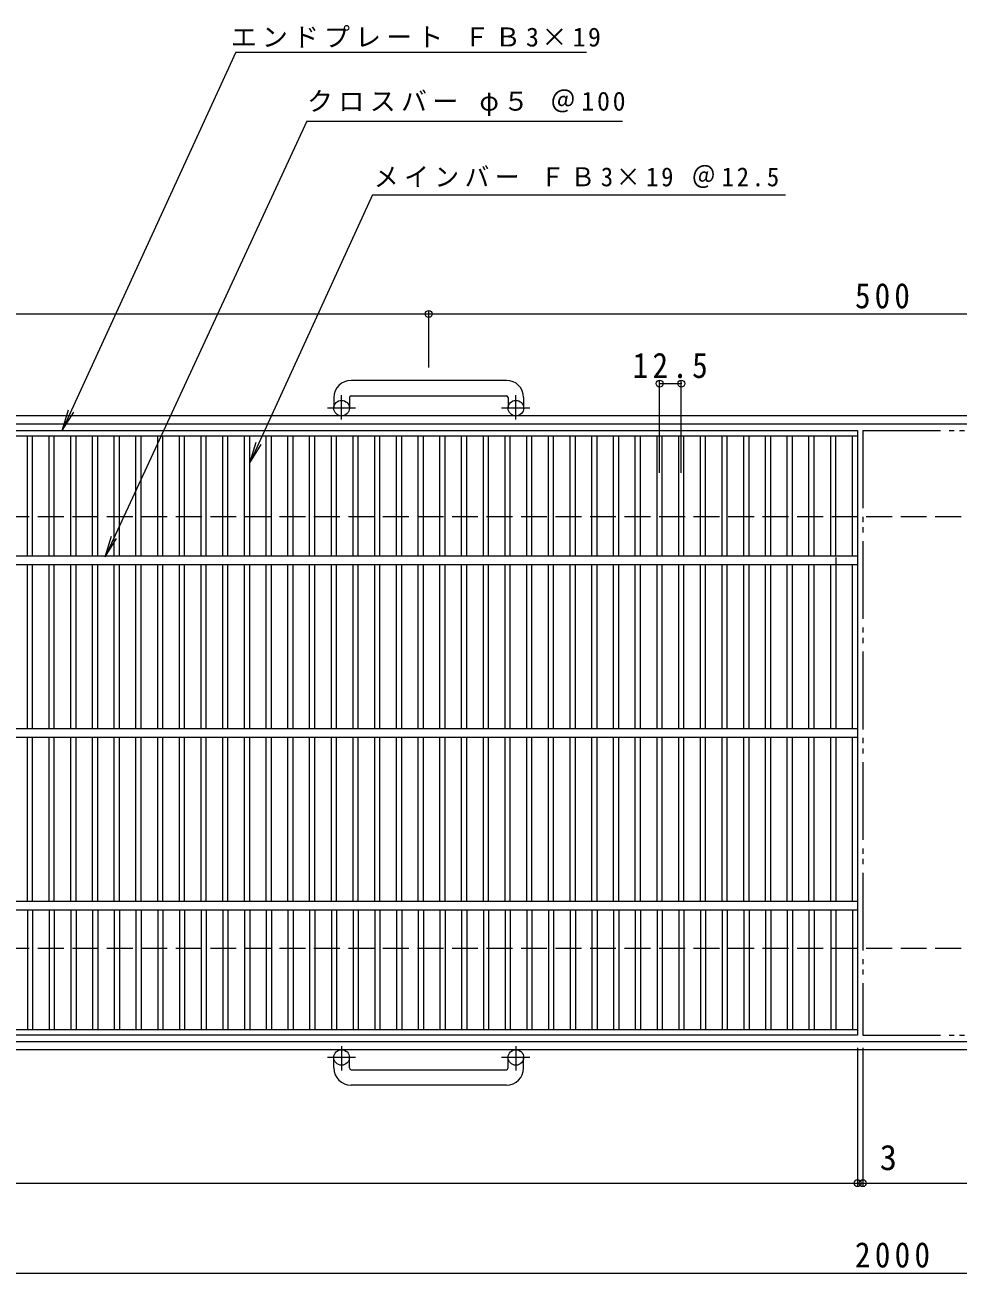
# Model space of a CAD drawing. Units: millimetres, scale not verified. Extents: x -860 to 861, y -687 to 557.
# Drawn here: x -290 to 250, y -165 to 557 of the extents above; entities that cross this region are included whole.
import ezdxf
from ezdxf.enums import TextEntityAlignment as Align

# ---------------------------------------------------------------- set-up
doc = ezdxf.new("R2010")
doc.units = ezdxf.units.MM
doc.header["$LTSCALE"] = 5
doc.header["$PDMODE"] = 32
doc.header["$PDSIZE"] = 4
for name, pattern in [('CHAIN1', [8, 5, -1, 1, -1]), ('DASHED3', [4, 3, -1]), ('DOUBLE_CHAIN2', [12.8, 9, -1, 0.6, -0.6, 0.6, -1])]:
    doc.linetypes.add(name, pattern=pattern)
for name, color, linetype, lineweight in [('A-1_ピット', 2, 'Continuous', 9), ('A-2_蓋', 3, 'Continuous', 9), ('A-4_寸法', 7, 'Continuous', 9), ('A-5_仕様文', 7, 'Continuous', 9)]:
    doc.layers.add(name, color=color, linetype=linetype, lineweight=lineweight)
doc.styles.add('ＭＳ ゴシック', font='')
doc.styles.get('ＭＳ ゴシック').set_extended_font_data('MS Gothic')

msp = doc.modelspace()

# ---------------------------------------------------------------- linework, layer by layer
at = {"layer": 'A-1_ピット'}
for p, q in [((-11.473, 351.464), (-101.473, 351.464)), ((-111.473, 341.464), (-111.473, 335.365)), ((-102.473, 341.464), (-102.473, 335.365)), ((-101.473, 342.464), (-11.473, 342.464)), ((-10.473, 341.464), (-10.473, 335.365)), ((-1.473, 341.464), (-1.473, 335.365)), ((292.027, 330.864), (-806.473, 330.864)), ((-806.473, 326.365), (292.027, 326.365)), ((292.027, -31.635), (-806.473, -31.635)), ((292.027, -36.135), (-806.473, -36.135)), ((-111.473, -46.735), (-111.473, -40.635)), ((-102.473, -46.735), (-102.473, -40.635)), ((-10.473, -46.735), (-10.473, -40.635)), ((-1.473, -46.735), (-1.473, -40.635)), ((-101.473, -47.735), (-11.473, -47.735)), ((-11.473, -56.735), (-101.473, -56.735))]:
    msp.add_line(p, q, dxfattribs=at)
at = {"layer": 'A-1_ピット', "linetype": 'CHAIN1'}
for p, q in [((-106.973, 328.757), (-106.973, 342.855)), ((-5.973, 328.757), (-5.973, 342.855)), ((-98.811, 335.365), (-115.218, 335.365)), ((2.19, 335.365), (-14.217, 335.365)), ((-106.973, -34.028), (-106.973, -48.125)), ((-5.973, -34.028), (-5.973, -48.125)), ((-98.811, -40.635), (-115.218, -40.635)), ((2.19, -40.635), (-14.217, -40.635))]:
    msp.add_line(p, q, dxfattribs=at)
at = {"layer": 'A-1_ピット', "linetype": 'DASHED3'}
for p, q in [((292.027, 272.365), (-806.473, 272.365)), ((292.027, 22.364), (-806.473, 22.364))]:
    msp.add_line(p, q, dxfattribs=at)
at = {"layer": 'A-1_ピット'}
for centre in [(-106.973, 335.365), (-5.974, 335.365), (-106.973, -40.635), (-5.974, -40.635)]:
    msp.add_circle(centre, 4.5, dxfattribs=at)
for centre, radius, start, end in [((-101.473, 341.464), 10, 90, 180), ((-11.473, 341.464), 10, 0, 90), ((-101.473, 341.464), 1, 90, 180), ((-11.473, 341.464), 1, 0, 90), ((-101.473, -46.735), 10, 180, 270), ((-101.473, -46.735), 1, 180, 270), ((-11.473, -46.735), 10, 270, 0), ((-11.473, -46.735), 1, 270, 0)]:
    msp.add_arc(centre, radius, start, end, dxfattribs=at)
at = {"layer": 'A-2_蓋'}
for p, q in [((-804.973, 322.365), (192.027, 322.365)), ((-804.973, 319.365), (192.027, 319.365)), ((-289.013, 249.864), (-289.013, 319.364)), ((-286.012, 249.864), (-286.012, 319.364)), ((-276.433, 249.864), (-276.433, 319.364)), ((-273.432, 249.864), (-273.432, 319.364)), ((-263.853, 249.864), (-263.853, 319.364)), ((-260.852, 249.864), (-260.852, 319.364)), ((-251.273, 249.864), (-251.273, 319.364)), ((-248.272, 249.864), (-248.272, 319.364)), ((-238.693, 249.864), (-238.693, 319.364)), ((-235.692, 249.864), (-235.692, 319.364)), ((-226.112, 249.864), (-226.112, 319.364)), ((-223.112, 249.864), (-223.112, 319.364)), ((-213.532, 249.864), (-213.532, 319.364)), ((-210.532, 249.864), (-210.532, 319.364)), ((-200.952, 249.864), (-200.952, 319.364)), ((-197.952, 249.864), (-197.952, 319.364)), ((-188.372, 249.864), (-188.372, 319.364)), ((-185.373, 249.864), (-185.373, 319.364)), ((-175.792, 249.864), (-175.792, 319.364)), ((-172.793, 249.864), (-172.793, 319.364)), ((-163.212, 249.864), (-163.212, 319.364)), ((-160.213, 249.864), (-160.213, 319.364)), ((-150.632, 249.864), (-150.632, 319.364)), ((-147.633, 249.864), (-147.633, 319.364)), ((-138.052, 249.864), (-138.052, 319.364)), ((-135.053, 249.864), (-135.053, 319.364)), ((-125.472, 249.864), (-125.472, 319.364)), ((-122.472, 249.864), (-122.472, 319.364)), ((-112.892, 249.864), (-112.892, 319.364)), ((-109.892, 249.864), (-109.892, 319.364)), ((-100.312, 249.864), (-100.312, 319.364)), ((-97.312, 249.864), (-97.312, 319.364)), ((-87.733, 249.864), (-87.733, 319.364)), ((-84.732, 249.864), (-84.732, 319.364)), ((-75.153, 249.864), (-75.153, 319.364)), ((-72.152, 249.864), (-72.152, 319.364)), ((-62.573, 249.864), (-62.573, 319.364)), ((-59.572, 249.864), (-59.572, 319.364)), ((-49.993, 249.864), (-49.993, 319.364)), ((-46.992, 249.864), (-46.992, 319.364)), ((-37.413, 249.864), (-37.413, 319.364)), ((-34.412, 249.864), (-34.412, 319.364)), ((-24.833, 249.864), (-24.833, 319.364)), ((-21.832, 249.864), (-21.832, 319.364)), ((-12.252, 249.864), (-12.252, 319.364)), ((-9.252, 249.864), (-9.252, 319.364)), ((0.328, 249.864), (0.328, 319.364)), ((3.328, 249.864), (3.328, 319.364)), ((12.908, 249.864), (12.908, 319.364)), ((15.908, 249.864), (15.908, 319.364)), ((25.488, 249.864), (25.488, 319.364)), ((28.487, 249.864), (28.487, 319.364)), ((38.068, 249.864), (38.068, 319.364)), ((41.068, 249.864), (41.068, 319.364)), ((50.648, 249.864), (50.648, 319.364)), ((53.647, 249.864), (53.647, 319.364)), ((63.228, 249.864), (63.228, 319.364)), ((66.228, 249.864), (66.228, 319.364)), ((75.808, 249.864), (75.808, 319.364)), ((78.807, 249.864), (78.807, 319.364)), ((88.388, 249.864), (88.388, 319.364)), ((91.387, 249.864), (91.387, 319.364)), ((100.968, 249.864), (100.968, 319.364)), ((103.967, 249.864), (103.967, 319.364)), ((113.548, 249.864), (113.548, 319.364)), ((116.548, 249.864), (116.548, 319.364)), ((126.128, 249.864), (126.128, 319.364)), ((129.128, 249.864), (129.128, 319.364)), ((138.708, 249.864), (138.708, 319.364)), ((141.708, 249.864), (141.708, 319.364)), ((151.288, 249.864), (151.288, 319.364)), ((154.288, 249.864), (154.288, 319.364)), ((163.868, 249.864), (163.868, 319.364)), ((166.868, 249.864), (166.868, 319.364)), ((176.448, 249.864), (176.448, 319.364)), ((179.448, 249.864), (179.448, 319.364)), ((189.028, 249.864), (189.028, 319.364)), ((192.027, 322.365), (192.027, -27.635)), ((-804.973, 249.864), (192.027, 249.864)), ((179.448, 248.853), (179.448, 149.865)), ((-804.973, 244.864), (192.027, 244.864)), ((-289.013, 149.865), (-289.013, 244.864)), ((-286.012, 149.865), (-286.012, 244.864)), ((-276.433, 149.865), (-276.433, 244.864)), ((-273.432, 149.865), (-273.432, 244.864)), ((-263.853, 149.865), (-263.853, 244.864)), ((-260.852, 149.865), (-260.852, 244.864)), ((-251.273, 149.865), (-251.273, 244.864)), ((-248.272, 149.865), (-248.272, 244.864)), ((-238.693, 149.865), (-238.693, 244.864)), ((-235.692, 149.865), (-235.692, 244.864)), ((-226.112, 149.865), (-226.112, 244.864)), ((-223.112, 149.865), (-223.112, 244.864)), ((-213.532, 149.865), (-213.532, 244.864)), ((-210.532, 149.865), (-210.532, 244.864)), ((-200.952, 149.865), (-200.952, 244.864)), ((-197.952, 149.865), (-197.952, 244.864)), ((-188.372, 149.865), (-188.372, 244.864)), ((-185.373, 149.865), (-185.373, 244.864)), ((-175.792, 149.865), (-175.792, 244.864)), ((-172.793, 149.865), (-172.793, 244.864)), ((-163.212, 149.865), (-163.212, 244.864)), ((-160.213, 149.865), (-160.213, 244.864)), ((-150.632, 149.865), (-150.632, 244.864)), ((-147.633, 149.865), (-147.633, 244.864)), ((-138.052, 149.865), (-138.052, 244.864)), ((-135.053, 149.865), (-135.053, 244.864)), ((-125.472, 149.865), (-125.472, 244.864)), ((-122.472, 149.865), (-122.472, 244.864)), ((-112.892, 149.865), (-112.892, 244.864)), ((-109.892, 149.865), (-109.892, 244.864)), ((-100.312, 149.865), (-100.312, 244.864)), ((-97.312, 149.865), (-97.312, 244.864)), ((-87.733, 149.865), (-87.733, 244.864)), ((-84.732, 149.865), (-84.732, 244.864)), ((-75.153, 149.865), (-75.153, 244.864)), ((-72.152, 149.865), (-72.152, 244.864)), ((-62.573, 149.865), (-62.573, 244.864)), ((-59.572, 149.865), (-59.572, 244.864)), ((-49.993, 149.865), (-49.993, 244.864)), ((-46.992, 149.865), (-46.992, 244.864)), ((-37.413, 149.865), (-37.413, 244.864)), ((-34.412, 149.865), (-34.412, 244.864)), ((-24.833, 149.865), (-24.833, 244.864)), ((-21.832, 149.865), (-21.832, 244.864)), ((-12.252, 149.865), (-12.252, 244.864)), ((-9.252, 149.865), (-9.252, 244.864)), ((0.328, 149.865), (0.328, 244.864)), ((3.328, 149.865), (3.328, 244.864)), ((12.908, 149.865), (12.908, 244.864)), ((15.908, 149.865), (15.908, 244.864)), ((25.488, 149.865), (25.488, 244.864)), ((28.487, 149.865), (28.487, 244.864)), ((38.068, 149.865), (38.068, 244.864)), ((41.068, 149.865), (41.068, 244.864)), ((50.648, 149.865), (50.648, 244.864)), ((53.647, 149.865), (53.647, 244.864)), ((63.228, 149.865), (63.228, 244.864)), ((66.228, 149.865), (66.228, 244.864)), ((75.808, 149.865), (75.808, 244.864)), ((78.807, 149.865), (78.807, 244.864)), ((88.388, 149.865), (88.388, 244.864)), ((91.387, 149.865), (91.387, 244.864)), ((100.968, 149.865), (100.968, 244.864)), ((103.967, 149.865), (103.967, 244.864)), ((113.548, 149.865), (113.548, 244.864)), ((116.548, 149.865), (116.548, 244.864)), ((126.128, 149.865), (126.128, 244.864)), ((129.128, 149.865), (129.128, 244.864)), ((138.708, 149.865), (138.708, 244.864)), ((141.708, 149.865), (141.708, 244.864)), ((151.288, 149.865), (151.288, 244.864)), ((154.288, 149.865), (154.288, 244.864)), ((163.868, 149.865), (163.868, 244.864)), ((166.868, 149.865), (166.868, 244.864)), ((176.448, 149.865), (176.448, 244.864)), ((189.028, 149.865), (189.028, 244.864)), ((-804.973, 149.865), (192.027, 149.865)), ((-804.973, 144.865), (192.027, 144.865)), ((-289.013, 49.865), (-289.013, 144.865)), ((-286.012, 49.865), (-286.012, 144.865)), ((-276.433, 49.865), (-276.433, 144.865)), ((-273.432, 49.865), (-273.432, 144.865)), ((-263.853, 49.865), (-263.853, 144.865)), ((-260.852, 49.865), (-260.852, 144.865)), ((-251.273, 49.865), (-251.273, 144.865)), ((-248.272, 49.865), (-248.272, 144.865)), ((-238.693, 49.865), (-238.693, 144.865)), ((-235.692, 49.865), (-235.692, 144.865)), ((-226.112, 49.865), (-226.112, 144.865)), ((-223.112, 49.865), (-223.112, 144.865)), ((-213.532, 49.865), (-213.532, 144.865)), ((-210.532, 49.865), (-210.532, 144.865)), ((-200.952, 49.865), (-200.952, 144.865)), ((-197.952, 49.865), (-197.952, 144.865)), ((-188.372, 49.865), (-188.372, 144.865)), ((-185.373, 49.865), (-185.373, 144.865)), ((-175.792, 49.865), (-175.792, 144.865)), ((-172.793, 49.865), (-172.793, 144.865)), ((-163.212, 49.865), (-163.212, 144.865)), ((-160.213, 49.865), (-160.213, 144.865)), ((-150.632, 49.865), (-150.632, 144.865)), ((-147.633, 49.865), (-147.633, 144.865)), ((-138.052, 49.865), (-138.052, 144.865)), ((-135.053, 49.865), (-135.053, 144.865)), ((-125.472, 49.865), (-125.472, 144.865)), ((-122.472, 49.865), (-122.472, 144.865)), ((-112.892, 49.865), (-112.892, 144.865)), ((-109.892, 49.865), (-109.892, 144.865)), ((-100.312, 49.865), (-100.312, 144.865)), ((-97.312, 49.865), (-97.312, 144.865)), ((-87.733, 49.865), (-87.733, 144.865)), ((-84.732, 49.865), (-84.732, 144.865)), ((-75.153, 49.865), (-75.153, 144.865)), ((-72.152, 49.865), (-72.152, 144.865)), ((-62.573, 49.865), (-62.573, 144.865)), ((-59.572, 49.865), (-59.572, 144.865)), ((-49.993, 49.865), (-49.993, 144.865)), ((-46.992, 49.865), (-46.992, 144.865)), ((-37.413, 49.865), (-37.413, 144.865)), ((-34.412, 49.865), (-34.412, 144.865)), ((-24.833, 49.865), (-24.833, 144.865)), ((-21.832, 49.865), (-21.832, 144.865)), ((-12.252, 49.865), (-12.252, 144.865)), ((-9.252, 49.865), (-9.252, 144.865)), ((0.328, 49.865), (0.328, 144.865)), ((3.328, 49.865), (3.328, 144.865)), ((12.908, 49.865), (12.908, 144.865)), ((15.908, 49.865), (15.908, 144.865)), ((25.488, 49.865), (25.488, 144.865)), ((28.487, 49.865), (28.487, 144.865)), ((38.068, 49.865), (38.068, 144.865)), ((41.068, 49.865), (41.068, 144.865)), ((50.648, 49.865), (50.648, 144.865)), ((53.647, 49.865), (53.647, 144.865)), ((63.228, 49.865), (63.228, 144.865)), ((66.228, 49.865), (66.228, 144.865)), ((75.808, 49.865), (75.808, 144.865)), ((78.807, 49.865), (78.807, 144.865)), ((88.388, 49.865), (88.388, 144.865)), ((91.387, 49.865), (91.387, 144.865)), ((100.968, 49.865), (100.968, 144.865)), ((103.967, 49.865), (103.967, 144.865)), ((113.548, 49.865), (113.548, 144.865)), ((116.548, 49.865), (116.548, 144.865)), ((126.128, 49.865), (126.128, 144.865)), ((129.128, 49.865), (129.128, 144.865)), ((138.708, 49.865), (138.708, 144.865)), ((141.708, 49.865), (141.708, 144.865)), ((151.288, 49.865), (151.288, 144.865)), ((154.288, 49.865), (154.288, 144.865)), ((163.868, 49.865), (163.868, 144.865)), ((166.868, 49.865), (166.868, 144.865)), ((176.448, 49.865), (176.448, 144.865)), ((179.448, 144.865), (179.448, 49.865)), ((189.028, 49.865), (189.028, 144.865)), ((-804.973, 49.865), (192.027, 49.865)), ((-804.973, 44.865), (192.027, 44.865)), ((-289.013, 44.865), (-289.013, -24.635)), ((-286.012, 44.865), (-286.012, -24.635)), ((-276.433, 44.865), (-276.433, -24.635)), ((-273.432, 44.865), (-273.432, -24.635)), ((-263.853, 44.865), (-263.853, -24.635)), ((-260.852, 44.865), (-260.852, -24.635)), ((-251.273, 44.865), (-251.273, -24.635)), ((-248.272, 44.865), (-248.272, -24.635)), ((-238.693, 44.865), (-238.693, -24.635)), ((-235.692, 44.865), (-235.692, -24.635)), ((-226.112, 44.865), (-226.112, -24.635)), ((-223.112, 44.865), (-223.112, -24.635)), ((-213.532, 44.865), (-213.532, -24.635)), ((-210.532, 44.865), (-210.532, -24.635)), ((-200.952, 44.865), (-200.952, -24.635)), ((-197.952, 44.865), (-197.952, -24.635)), ((-188.372, 44.865), (-188.372, -24.635)), ((-185.373, 44.865), (-185.373, -24.635)), ((-175.792, 44.865), (-175.792, -24.635)), ((-172.793, 44.865), (-172.793, -24.635)), ((-163.212, 44.865), (-163.212, -24.635)), ((-160.213, 44.865), (-160.213, -24.635)), ((-150.632, 44.865), (-150.632, -24.635)), ((-147.633, 44.865), (-147.633, -24.635)), ((-138.052, 44.865), (-138.052, -24.635)), ((-135.053, 44.865), (-135.053, -24.635)), ((-125.472, 44.865), (-125.472, -24.635)), ((-122.472, 44.865), (-122.472, -24.635)), ((-112.892, 44.865), (-112.892, -24.635)), ((-109.892, 44.865), (-109.892, -24.635)), ((-100.312, 44.865), (-100.312, -24.635)), ((-97.312, 44.865), (-97.312, -24.635)), ((-87.733, 44.865), (-87.733, -24.635)), ((-84.732, 44.865), (-84.732, -24.635)), ((-75.153, 44.865), (-75.153, -24.635)), ((-72.152, 44.865), (-72.152, -24.635)), ((-62.573, 44.865), (-62.573, -24.635)), ((-59.572, 44.865), (-59.572, -24.635)), ((-49.993, 44.865), (-49.993, -24.635)), ((-46.992, 44.865), (-46.992, -24.635)), ((-37.413, 44.865), (-37.413, -24.635)), ((-34.412, 44.865), (-34.412, -24.635)), ((-24.833, 44.865), (-24.833, -24.635)), ((-21.832, 44.865), (-21.832, -24.635)), ((-12.252, 44.865), (-12.252, -24.635)), ((-9.252, 44.865), (-9.252, -24.635)), ((0.328, 44.865), (0.328, -24.635)), ((3.328, 44.865), (3.328, -24.635)), ((12.908, 44.865), (12.908, -24.635)), ((15.908, 44.865), (15.908, -24.635)), ((25.488, 44.865), (25.488, -24.635)), ((28.487, 44.865), (28.487, -24.635)), ((38.068, 44.865), (38.068, -24.635)), ((41.068, 44.865), (41.068, -24.635)), ((50.648, 44.865), (50.648, -24.635)), ((53.647, 44.865), (53.647, -24.635)), ((63.228, 44.865), (63.228, -24.635)), ((66.228, 44.865), (66.228, -24.635)), ((75.808, 44.865), (75.808, -24.635)), ((78.807, 44.865), (78.807, -24.635)), ((88.388, 44.865), (88.388, -24.635)), ((91.387, 44.865), (91.387, -24.635)), ((100.968, 44.865), (100.968, -24.635)), ((103.967, 44.865), (103.967, -24.635)), ((113.548, 44.865), (113.548, -24.635)), ((116.548, 44.865), (116.548, -24.635)), ((126.128, 44.865), (126.128, -24.635)), ((129.128, 44.865), (129.128, -24.635)), ((138.708, 44.865), (138.708, -24.635)), ((141.708, 44.865), (141.708, -24.635)), ((151.288, 44.865), (151.288, -24.635)), ((154.288, 44.865), (154.288, -24.635)), ((163.868, 44.865), (163.868, -24.635)), ((166.868, 44.865), (166.868, -24.635)), ((176.448, 44.865), (176.448, -24.635)), ((179.448, 44.865), (179.448, -24.635)), ((189.028, 44.865), (189.028, -24.635)), ((192.027, -24.635), (-804.973, -24.635)), ((192.027, -27.635), (-804.973, -27.635))]:
    msp.add_line(p, q, dxfattribs=at)
at = {"layer": 'A-2_蓋', "linetype": 'DOUBLE_CHAIN2'}
for p, q in [((195.027, 322.365), (195.027, -27.635)), ((195.027, 322.365), (292.027, 322.365)), ((195.027, -27.635), (292.027, -27.635))]:
    msp.add_line(p, q, dxfattribs=at)
at = {"layer": 'A-4_寸法'}
for p, q in [((-168.205, 541.512), (34.968, 541.512)), ((-127.025, 501.512), (55.888, 501.512)), ((-88.996, 458.851), (150.18, 458.851)), ((-56.473, 358.964), (-56.473, 391.432)), ((-806.473, 389.932), (292.027, 389.932)), ((77.308, 297.916), (77.308, 351.084)), ((77.308, 349.584), (89.888, 349.584)), ((89.888, 297.916), (89.888, 351.084)), ((-268.819, 322.365), (-265.131, 334.308)), ((-268.819, 322.365), (-262.165, 332.947)), ((-160.213, 303.734), (-156.524, 315.678)), ((-160.213, 303.734), (-153.559, 314.316)), ((-244.043, 249.314), (-240.307, 261.242)), ((-244.043, 249.314), (-237.347, 259.869)), ((192.027, -35.135), (192.027, -114.934)), ((195.027, -35.135), (195.027, -114.934)), ((-860.148, -113.434), (292.027, -113.434)), ((-806.473, -165.473), (292.027, -165.473))]:
    msp.add_line(p, q, dxfattribs=at)
for p in [(-56.473, 389.932), (77.308, 349.584), (89.888, 349.584), (192.027, -113.434), (195.027, -113.434)]:
    msp.add_point(p, dxfattribs=at)
at = {"layer": 'A-5_仕様文'}
for p, q in [((-168.205, 541.512), (-268.819, 322.365)), ((-127.025, 501.512), (-244.043, 249.314)), ((-88.996, 458.851), (-160.213, 303.734))]:
    msp.add_line(p, q, dxfattribs=at)

# ---------------------------------------------------------------- texts
at = {"layer": 'A-4_寸法', "color": 2, "style": 'ＭＳ ゴシック'}
msp.add_text('3', height=14.66, dxfattribs=at).set_placement((204.847, -110.262), align=Align.BOTTOM_LEFT)
at = {"layer": 'A-4_寸法', "char_height": 11, "attachment_point": 7, "style": 'ＭＳ ゴシック'}
for s, insert in [('\\T1.2;エンドプレート\\~ＦＢ3×19', (-171.131, 544.147)), ('\\T1.21;クロスバー\\~φ５\\~＠100', (-126.967, 504.632)), ('\\T1.23;\\W0.95;メインバー\\~ＦＢ3×19\\~＠12.5', (-88.227, 462.792))]:
    msp.add_mtext(s, dxfattribs=dict(at, insert=insert))
at = {"layer": 'A-4_寸法', "color": 2, "char_height": 14.66, "attachment_point": 7, "style": 'ＭＳ ゴシック'}
for s, insert in [('\\T1.27;\\W0.9;500', (190.541, 392.932)), ('\\T1.28;\\W0.9;12.5', (61.723, 352.584)), ('\\T1.28;\\W0.9;2000', (190.541, -162.473))]:
    msp.add_mtext(s, dxfattribs=dict(at, insert=insert))

doc.saveas('drawing.dxf')
